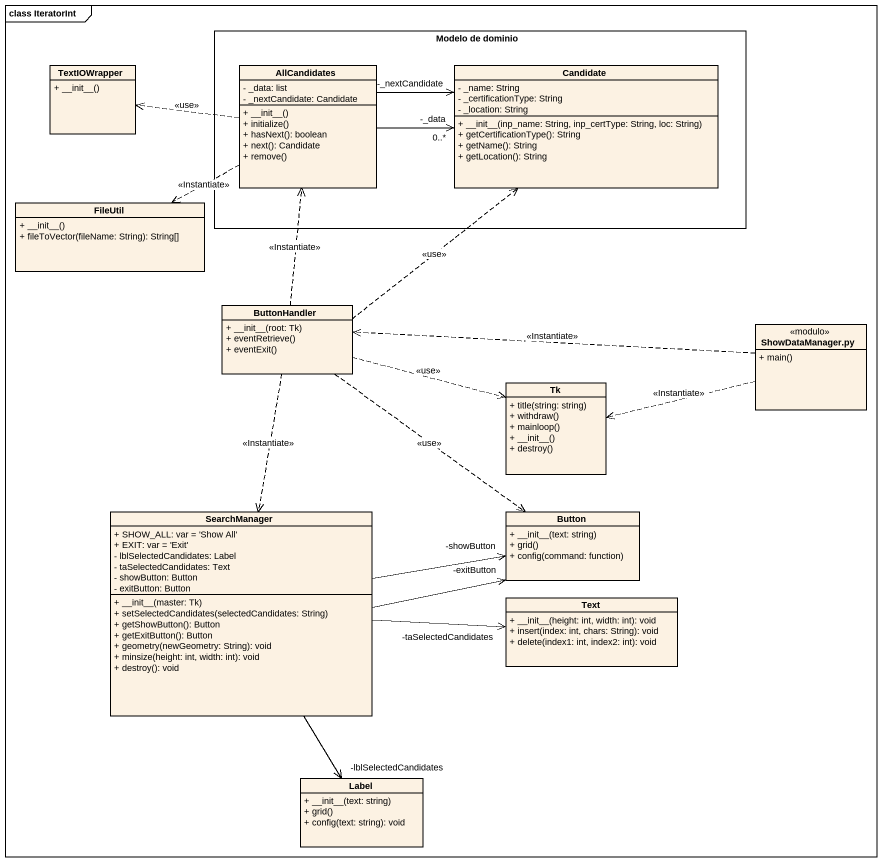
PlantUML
@startuml
mainframe class IteratorInt
hide circle
hide empty members
skinparam classAttributeIconSize 0
rectangle "Modelo de dominio" as Modelo_de_dominio {
  class AllCandidates {
    - _data: list
    - _nextCandidate: Candidate
    + ~__init~__()
    + initialize()
    + hasNext(): boolean
    + next(): Candidate
    + remove()
  }
  class Candidate {
    - _name: String
    - _certificationType: String
    - _location: String
    + ~__init~__(inp_name: String, inp_certType: String, loc: String)
    + getCertificationType(): String
    + getName(): String
    + getLocation(): String
  }
}
class TextIOWrapper {
  + ~__init~__()
}
class FileUtil {
  + ~__init~__()
  + fileToVector(fileName: String): String[]
}
class ButtonHandler {
  + ~__init~__(root: Tk)
  + eventRetrieve()
  + eventExit()
}
class "ShowDataManager.py" as ShowDataManager_py <<modulo>> {
  + main()
}
class Tk {
  + title(string: string)
  + withdraw()
  + mainloop()
  + ~__init~__()
  + destroy()
}
class SearchManager {
  + SHOW_ALL: var = 'Show All'
  + EXIT: var = 'Exit'
  - lblSelectedCandidates: Label
  - taSelectedCandidates: Text
  - showButton: Button
  - exitButton: Button
  + ~__init~__(master: Tk)
  + setSelectedCandidates(selectedCandidates: String)
  + getShowButton(): Button
  + getExitButton(): Button
  + geometry(newGeometry: String): void
  + minsize(height: int, width: int): void
  + destroy(): void
}
class Button {
  + ~__init~__(text: string)
  + grid()
  + config(command: function)
}
class Text {
  + ~__init~__(height: int, width: int): void
  + insert(index: int, chars: String): void
  + delete(index1: int, index2: int): void
}
class "Label" as Label_ {
  + ~__init~__(text: string)
  + grid()
  + config(text: string): void
}
AllCandidates .left.> TextIOWrapper : <<use>>
AllCandidates -right-> "-_data\n0..*" Candidate
AllCandidates -right-> "-_nextCandidate" Candidate
AllCandidates .left.> FileUtil : <<Instantiate>>
ButtonHandler .up.> AllCandidates : <<Instantiate>>
ButtonHandler .up.> Candidate : <<use>>
ButtonHandler .right.> Tk : <<use>>
ButtonHandler ..> SearchManager : <<Instantiate>>
ButtonHandler ..> Button : <<use>>
ShowDataManager_py .left.> ButtonHandler : <<Instantiate>>
ShowDataManager_py .left.> Tk : <<Instantiate>>
SearchManager -right-> "-showButton" Button
SearchManager -right-> "-exitButton" Button
SearchManager -right-> "-taSelectedCandidates" Text
SearchManager --> "-lblSelectedCandidates" Label_
@enduml
